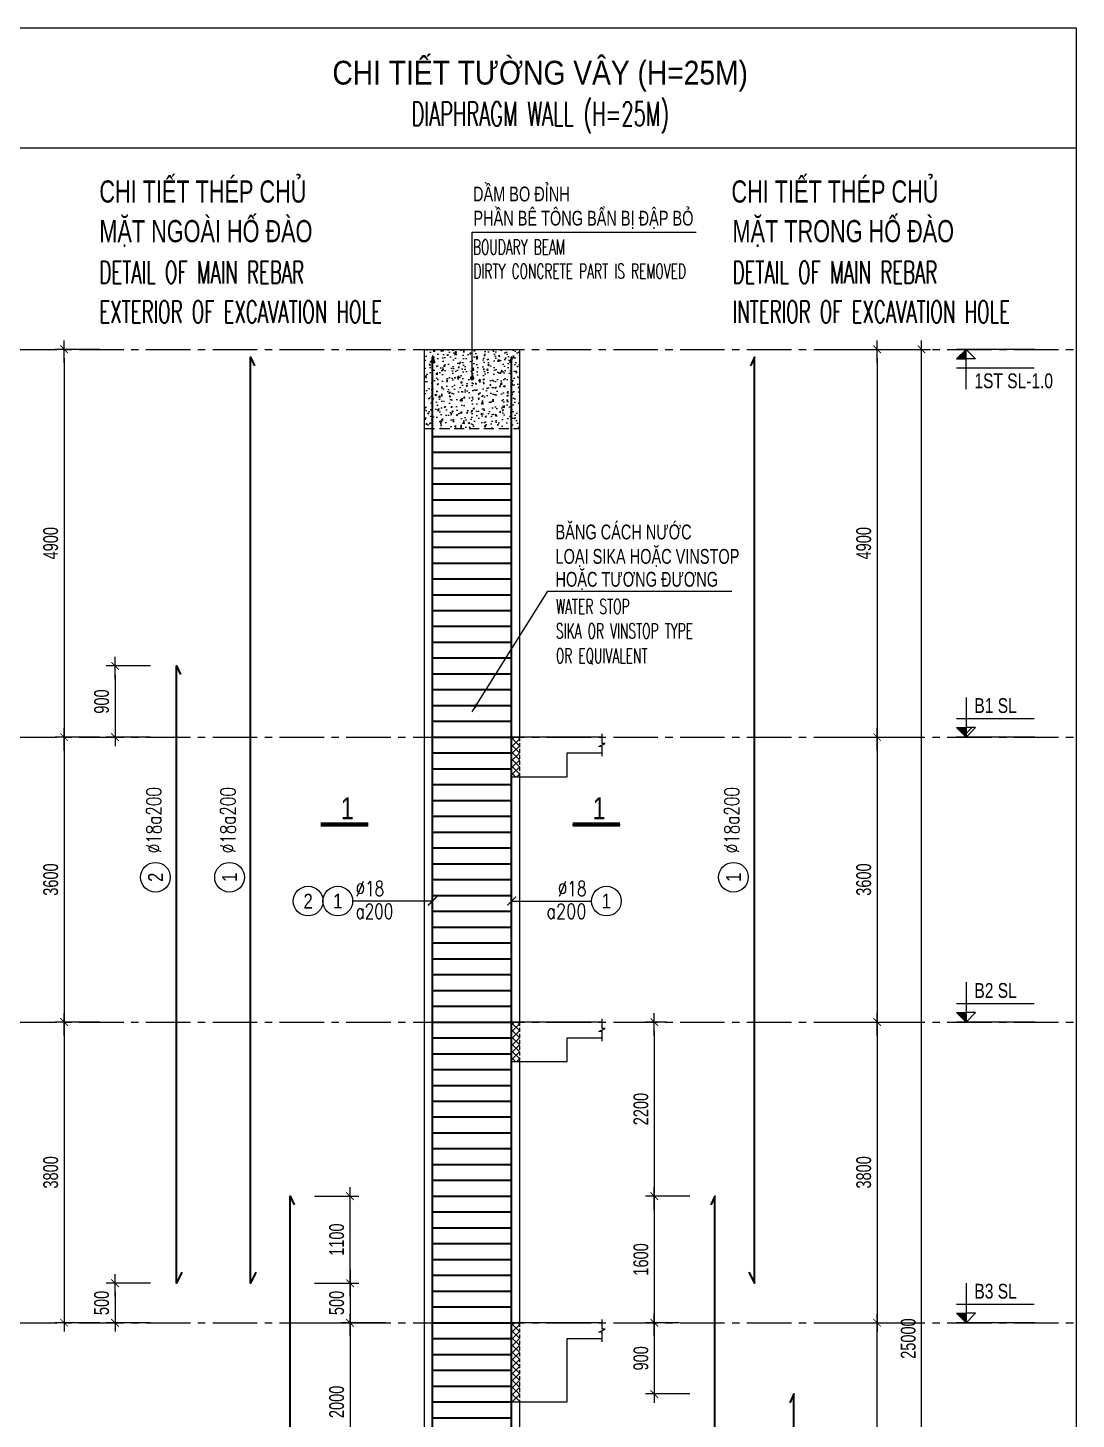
# Model space of a CAD drawing. Header units: millimetres. Extents: x -642477 to 1168880, y -27982 to 330379.
# Drawn here: x 365384 to 378631, y 86330 to 103911 of the extents above; entities that cross this region are included whole.
import ezdxf
from ezdxf.enums import TextEntityAlignment as Align

# ---------------------------------------------------------------- set-up
doc = ezdxf.new("R2010")
doc.units = ezdxf.units.MM
for name, pattern in [('CENTER2', [1.125, 0.75, -0.125, 0.125, -0.125]), ('HIDDEN', [0.375, 0.25, -0.125]), ('HIDDEN2', [4.762499999999999, 3.175, -1.5875])]:
    doc.linetypes.add(name, pattern=pattern)
doc.layers.get('0').update_dxf_attribs({"lineweight": 20})
doc.layers.get('Defpoints').update_dxf_attribs({"color": 151, "lineweight": 9})
for name, color, linetype, lineweight in [('NDC_S_ANNO', 7, 'Continuous', 20), ('NDC_S_AXIS', 5, 'CENTER2', 13), ('NDC_S_BREAK-LINE', 1, 'Continuous', 15), ('NDC_S_CONTINUOUS', 3, 'Continuous', 20), ('NDC_S_DIM', 1, 'Continuous', 15), ('NDC_S_ENG TITLE', 3, 'Continuous', 20), ('NDC_S_HATCH MATERIAL', 8, 'Continuous', 13), ('NDC_S_HIDDEN', 8, 'HIDDEN2', 13), ('NDC_S_LEADER', 1, 'Continuous', 15), ('NDC_S_LEVEL TEXT', 7, 'Continuous', 20), ('NDC_S_REBAR', 4, 'Continuous', 35), ('NDC_S_SYMBOL', 1, 'Continuous', 15), ('NDC_S_TEXT SYMBOL', 7, 'Continuous', 20), ('NDC_S_VN TEXT', 7, 'Continuous', 20), ('NDC_S_VN TITLE', 6, 'Continuous', 35)]:
    doc.layers.add(name, color=color, linetype=linetype, lineweight=lineweight)
doc.styles.add('ARIAL', font='arial.ttf', dxfattribs={"width": 0.8})
doc.styles.add('NDC_ANNO', font='', dxfattribs={"width": 0.8})
doc.styles.add('NDC_ARIAL', font='arial.ttf', dxfattribs={"width": 0.85})
doc.styles.add('NDC_DIM', font='', dxfattribs={"width": 0.75})
doc.styles.add('NDC_EN TXT', font='romans.shx', dxfattribs={"width": 0.8})
doc.styles.get('NDC_ANNO').set_extended_font_data('Dotum')
doc.styles.get('NDC_DIM').set_extended_font_data('Dotum')
doc.dimstyles.new('NDC_dim_25', dxfattribs={"dimscale": 25, "dimtxt": 2.2, "dimasz": 1.5, "dimexe": 1.5, "dimexo": 2.5, "dimgap": 1, "dimtad": 1, "dimdec": 0, "dimzin": 0, "dimdsep": 46, "dimtxsty": 'NDC_DIM', "dimblk": 'DIMMARK', "dimcen": 0.09, "dimdle": 1.2, "dimclrd": 1, "dimclre": 1, "dimclrt": 3, "dimadec": 0, "dimazin": 0, "dimtfac": 1, "dimtdec": 0, "dimtix": 1, "dimtofl": 0, "dimtmove": 0, "dimatfit": 3, "dimfxl": 6, "dimfxlon": 1, "dimtolj": 1, "dimtzin": 0, "dimarcsym": 0})
doc.dimstyles.new('NDC_dim_75', dxfattribs={"dimscale": 75, "dimtxt": 2.5, "dimasz": 1.5, "dimexe": 1.5, "dimexo": 2.5, "dimgap": 1, "dimtad": 1, "dimdec": 0, "dimzin": 0, "dimdsep": 46, "dimtxsty": 'NDC_DIM', "dimblk": 'DIMMARK', "dimcen": 0.09, "dimdle": 1.2, "dimclrd": 1, "dimclre": 1, "dimclrt": 3, "dimadec": 0, "dimazin": 0, "dimtfac": 1, "dimtdec": 0, "dimtix": 1, "dimtofl": 0, "dimtmove": 0, "dimatfit": 3, "dimfxl": 6, "dimfxlon": 1, "dimtolj": 1, "dimtzin": 0, "dimarcsym": 0})

# ---------------------------------------------------------------- blocks, each defined once
blk = doc.blocks.new('*U191')
at = {"layer": 'NDC_S_ANNO', "color": 0, "linetype": 'ByBlock', "lineweight": -2}
blk.add_line((-4.357142640116527, 0.002997111644365447), (1.000000217026004, 0.002999782974066001), dxfattribs=at)
at = {"layer": 'NDC_S_ANNO', "ltscale": 0.005, "const_width": 0.5}
blk.add_lwpolyline([(1.000000217026004, 0.002999782974066001), (-4.357142640116527, 0.002997111644365447)], dxfattribs=at)
at = {"layer": 'NDC_S_TEXT SYMBOL', "linetype": 'ByBlock', "lineweight": -2, "style": 'NDC_ANNO', "width": 0.8}
blk.add_attdef('DETAIL', text='', height=2.5, dxfattribs=at).set_placement((-0.635006858396082, 1.824862175366434), align=Align.MIDDLE_RIGHT)
blk = doc.blocks.new('*U2569')
at = {"layer": 'NDC_S_REBAR', "ltscale": 80}
blk.add_line((-500, 0), (500, 0), dxfattribs=at)
blk = doc.blocks.new('*U2570')
at = {"layer": 'NDC_S_DIM', "color": 0, "linetype": 'ByBlock', "lineweight": -2, "transparency": 16777216}
for p in [(7.59281015471359e-13, 12400), (7.470345474798854e-13, 12200), (7.347880794884119e-13, 12000), (7.225416114969384e-13, 11800), (7.102951435054649e-13, 11600), (6.980486755139914e-13, 11400), (6.858022075225178e-13, 11200), (6.735557395310442e-13, 11000), (6.613092715395707e-13, 10800), (6.490628035480972e-13, 10600), (6.368163355566237e-13, 10400), (6.245698675651502e-13, 10200), (6.123233995736766e-13, 10000), (6.00076931582203e-13, 9800), (5.878304635907295e-13, 9600), (5.75583995599256e-13, 9400), (5.633375276077825e-13, 9200), (5.51091059616309e-13, 9000), (5.388445916248355e-13, 8800), (5.265981236333618e-13, 8600), (5.143516556418883e-13, 8400), (5.021051876504148e-13, 8200), (4.898587196589413e-13, 8000), (4.776122516674678e-13, 7800), (4.653657836759942e-13, 7600), (4.531193156845207e-13, 7400), (4.408728476930471e-13, 7200), (4.286263797015736e-13, 7000), (4.163799117101001e-13, 6800), (4.041334437186265e-13, 6600), (3.91886975727153e-13, 6400), (3.796405077356795e-13, 6200), (3.673940397442059e-13, 6000), (3.551475717527324e-13, 5800), (3.429011037612589e-13, 5600), (3.306546357697854e-13, 5400), (3.184081677783118e-13, 5200), (3.061616997868383e-13, 5000), (2.939152317953648e-13, 4800), (2.816687638038912e-13, 4600), (2.694222958124177e-13, 4400), (2.571758278209442e-13, 4200), (2.449293598294706e-13, 4000), (2.326828918379971e-13, 3800), (2.204364238465236e-13, 3600), (2.081899558550501e-13, 3400), (1.959434878635765e-13, 3200), (1.83697019872103e-13, 3000), (1.714505518806295e-13, 2800), (1.592040838891559e-13, 2600), (1.469576158976824e-13, 2400), (1.347111479062089e-13, 2200), (1.224646799147353e-13, 2000), (1.102182119232618e-13, 1800), (9.797174393178826e-14, 1600), (8.572527594031473e-14, 1400), (7.347880794884119e-14, 1200), (6.123233995736766e-14, 1000), (4.898587196589413e-14, 800), (3.673940397442059e-14, 600), (2.449293598294706e-14, 400), (1.224646799147353e-14, 200), (0, 0)]:
    blk.add_blockref('*U2569', p, dxfattribs=at)
blk = doc.blocks.new('DIMMARK')
at = {"layer": 'NDC_S_DIM', "color": 1}
blk.add_line((-1.5, 0), (1, 0), dxfattribs=at)
at = {"layer": 'NDC_S_DIM', "color": 2, "const_width": 0.1}
blk.add_lwpolyline([(-0.4242640687119285, -0.4242640687119285), (0.4242640687119285, 0.4242640687119285)], dxfattribs=at)
blk = doc.blocks.new('*D2571')
at = {"layer": 'Defpoints', "color": 0, "ltscale": 100, "transparency": 16777216}
for p in [(372710.3617356354, 99848.07378612804), (372710.3617356354, 94948.073786128), (376115.8862307997, 94948.073786128)]:
    blk.add_point(p, dxfattribs=at)
at = {"layer": 'NDC_S_DIM', "color": 1, "lineweight": -2, "ltscale": 100, "transparency": 16777216}
for p, q in [((375665.8862307997, 99848.07378612804), (376228.3862307997, 99848.07378612804)), ((376115.8862307997, 99735.57378612804), (376115.8862307997, 95060.573786128)), ((375665.8862307997, 94948.073786128), (376228.3862307997, 94948.073786128))]:
    blk.add_line(p, q, dxfattribs=at)
at = {"layer": 'NDC_S_DIM', "color": 1, "lineweight": -2, "ltscale": 100, "transparency": 16777216, "xscale": 112.5, "yscale": 112.5, "zscale": 112.5}
for p, rotation in [((376115.8862307997, 99848.07378612804), 90), ((376115.8862307997, 94948.073786128), 270)]:
    blk.add_blockref('DIMMARK', p, dxfattribs=dict(at, rotation=rotation))
at = {"layer": 'NDC_S_DIM', "color": 3, "ltscale": 100, "transparency": 16777216, "insert": (375947.009025915, 97398.07378612788), "char_height": 187.5, "attachment_point": 5, "rotation": 90, "style": 'NDC_DIM'}
blk.add_mtext('\\A1;4900', dxfattribs=at)
blk = doc.blocks.new('*D2572')
at = {"layer": 'Defpoints', "color": 0, "ltscale": 100, "transparency": 16777216}
for p in [(372710.3617356354, 94948.073786128), (372710.3617356354, 91348.073786128), (376115.8862307997, 91348.073786128)]:
    blk.add_point(p, dxfattribs=at)
at = {"layer": 'NDC_S_DIM', "color": 1, "lineweight": -2, "ltscale": 100, "transparency": 16777216}
for p, q in [((375665.8862307997, 94948.073786128), (376228.3862307997, 94948.073786128)), ((376115.8862307997, 94835.573786128), (376115.8862307997, 91460.573786128)), ((375665.8862307997, 91348.073786128), (376228.3862307997, 91348.073786128))]:
    blk.add_line(p, q, dxfattribs=at)
at = {"layer": 'NDC_S_DIM', "color": 1, "lineweight": -2, "ltscale": 100, "transparency": 16777216, "xscale": 112.5, "yscale": 112.5, "zscale": 112.5}
for p, rotation in [((376115.8862307997, 94948.073786128), 90), ((376115.8862307997, 91348.073786128), 270)]:
    blk.add_blockref('DIMMARK', p, dxfattribs=dict(at, rotation=rotation))
at = {"layer": 'NDC_S_DIM', "color": 3, "ltscale": 100, "transparency": 16777216, "insert": (375947.009025915, 93148.07378612788), "char_height": 187.5, "attachment_point": 5, "rotation": 90, "style": 'NDC_DIM'}
blk.add_mtext('\\A1;3600', dxfattribs=at)
blk = doc.blocks.new('*D2573')
at = {"layer": 'Defpoints', "color": 0, "ltscale": 100, "transparency": 16777216}
for p in [(372710.3617356354, 91348.073786128), (372710.3617356354, 87548.073786128), (376115.8862307997, 87548.073786128)]:
    blk.add_point(p, dxfattribs=at)
at = {"layer": 'NDC_S_DIM', "color": 1, "lineweight": -2, "ltscale": 100, "transparency": 16777216}
for p, q in [((375665.8862307997, 91348.073786128), (376228.3862307997, 91348.073786128)), ((376115.8862307997, 91235.573786128), (376115.8862307997, 87660.573786128)), ((375665.8862307997, 87548.073786128), (376228.3862307997, 87548.073786128))]:
    blk.add_line(p, q, dxfattribs=at)
at = {"layer": 'NDC_S_DIM', "color": 1, "lineweight": -2, "ltscale": 100, "transparency": 16777216, "xscale": 112.5, "yscale": 112.5, "zscale": 112.5}
for p, rotation in [((376115.8862307997, 91348.073786128), 90), ((376115.8862307997, 87548.073786128), 270)]:
    blk.add_blockref('DIMMARK', p, dxfattribs=dict(at, rotation=rotation))
at = {"layer": 'NDC_S_DIM', "color": 3, "ltscale": 100, "transparency": 16777216, "insert": (375947.009025915, 89448.07378612788), "char_height": 187.5, "attachment_point": 5, "rotation": 90, "style": 'NDC_DIM'}
blk.add_mtext('\\A1;3800', dxfattribs=at)
blk = doc.blocks.new('*D2574')
at = {"layer": 'Defpoints', "color": 0, "ltscale": 100, "transparency": 16777216}
for p in [(372710.3617356354, 99848.07378612804), (376678.3862307997, 99848.07378612804), (372710.3617356354, 74848.073786128)]:
    blk.add_point(p, dxfattribs=at)
at = {"layer": 'NDC_S_DIM', "color": 1, "lineweight": -2, "ltscale": 100, "transparency": 16777216}
for p, q in [((376228.3862307997, 99848.07378612804), (376790.8862307997, 99848.07378612804)), ((376678.3862307997, 74960.573786128), (376678.3862307997, 99735.57378612804)), ((376228.3862307997, 74848.073786128), (376790.8862307997, 74848.073786128))]:
    blk.add_line(p, q, dxfattribs=at)
at = {"layer": 'NDC_S_DIM', "color": 1, "lineweight": -2, "ltscale": 100, "transparency": 16777216, "xscale": 112.5, "yscale": 112.5, "zscale": 112.5}
for p, rotation in [((376678.3862307997, 99848.07378612804), 90), ((376678.3862307997, 74848.073786128), 270)]:
    blk.add_blockref('DIMMARK', p, dxfattribs=dict(at, rotation=rotation))
at = {"layer": 'NDC_S_DIM', "color": 3, "ltscale": 100, "transparency": 16777216, "insert": (376509.509025915, 87348.07378612788), "char_height": 187.5, "attachment_point": 5, "rotation": 90, "style": 'NDC_DIM'}
blk.add_mtext('\\A1;25000', dxfattribs=at)
blk = doc.blocks.new('kata_block_CT')
at = {"layer": 'NDC_S_ANNO'}
blk.add_hatch(color=3, dxfattribs=at).paths.add_polyline_path([(0, 1.596954857557648), (-1.612010908633238, 1.596954857557648), (0, 0)])
at = {"layer": 'NDC_S_ANNO', "ltscale": 50}
h = blk.add_hatch(dxfattribs=at)
h.set_pattern_fill('ANSI31', color=256, scale=1.406250541793835, style=0)
h.set_pattern_definition([(45.00000000000001, (0, 5.456968210637569e-12), (-3.157122508925224, 3.157122508925225), [])])
h.paths.add_polyline_path([(0, 1.596954857557648), (0, 0), (1.612010908924276, 1.596954857557648)])
for p, q in [((-1.592704896858777, 3.140833880479477), (11.46947077315417, 3.140833880479477)), ((11.56125648126181, 5.456968210637569e-12), (-1.63869572513795, 5.456968210637569e-12))]:
    blk.add_line(p, q, dxfattribs=at)
for points in [[(0, 6.69495074864426), (0, 0)], [(0, 0), (-1.612010908924276, 1.596954857557648), (0, 1.596954857557648)], [(0, 0), (1.612010908924276, 1.596954857557648), (0, 1.596954857557648)]]:
    blk.add_lwpolyline(points, dxfattribs=at)
at = {"layer": 'NDC_S_ANNO', "color": 8, "ltscale": 50}
blk.add_lwpolyline([(0, 0), (-1.612010908633238, 1.596954857557648), (0, 1.596954857557648)], dxfattribs=at)
at = {"layer": 'NDC_S_TEXT SYMBOL', "color": 3, "style": 'NDC_ANNO', "width": 0.8}
blk.add_attdef('CT', (1.409564409346785, 4.068271311703938), '', height=2.5, dxfattribs=at)
blk = doc.blocks.new('*D2575')
at = {"layer": 'Defpoints', "color": 0, "ltscale": 100, "transparency": 16777216}
for p in [(372710.3617356354, 87548.07378612806), (376115.8862307997, 87548.07378612806), (372710.3617356354, 74848.07378612806)]:
    blk.add_point(p, dxfattribs=at)
at = {"layer": 'NDC_S_DIM', "color": 1, "lineweight": -2, "ltscale": 100, "transparency": 16777216}
for p, q in [((375665.8862307997, 87548.07378612806), (376228.3862307997, 87548.07378612806)), ((376115.8862307997, 74960.57378612806), (376115.8862307997, 87435.57378612806)), ((375665.8862307997, 74848.07378612806), (376228.3862307997, 74848.07378612806))]:
    blk.add_line(p, q, dxfattribs=at)
at = {"layer": 'NDC_S_DIM', "color": 1, "lineweight": -2, "ltscale": 100, "transparency": 16777216, "xscale": 112.5, "yscale": 112.5, "zscale": 112.5}
for p, rotation in [((376115.8862307997, 87548.07378612806), 90), ((376115.8862307997, 74848.07378612806), 270)]:
    blk.add_blockref('DIMMARK', p, dxfattribs=dict(at, rotation=rotation))
at = {"layer": 'NDC_S_DIM', "color": 3, "ltscale": 100, "transparency": 16777216, "insert": (375947.009025915, 81198.07378612793), "char_height": 187.5, "attachment_point": 5, "rotation": 90, "style": 'NDC_DIM'}
blk.add_mtext('\\A1;12700', dxfattribs=at)
blk = doc.blocks.new('*D2576')
at = {"layer": 'Defpoints', "color": 0, "ltscale": 100, "transparency": 16777216}
for p in [(366756.2337682801, 99848.07378612798), (365842.1097547667, 94948.073786128), (366756.2337682801, 94948.073786128)]:
    blk.add_point(p, dxfattribs=at)
at = {"layer": 'NDC_S_DIM', "color": 1, "lineweight": -2, "ltscale": 100, "transparency": 16777216}
for p, q in [((366292.1097547667, 99848.07378612798), (365729.6097547667, 99848.07378612798)), ((365842.1097547667, 99735.57378612798), (365842.1097547667, 95060.573786128)), ((366292.1097547667, 94948.073786128), (365729.6097547667, 94948.073786128))]:
    blk.add_line(p, q, dxfattribs=at)
at = {"layer": 'NDC_S_DIM', "color": 1, "lineweight": -2, "ltscale": 100, "transparency": 16777216, "xscale": 112.5, "yscale": 112.5, "zscale": 112.5}
for p, rotation in [((365842.1097547667, 99848.07378612798), 90), ((365842.1097547667, 94948.073786128), 270)]:
    blk.add_blockref('DIMMARK', p, dxfattribs=dict(at, rotation=rotation))
at = {"layer": 'NDC_S_DIM', "color": 3, "ltscale": 100, "transparency": 16777216, "insert": (365673.232549882, 97398.07378612785), "char_height": 187.5, "attachment_point": 5, "rotation": 90, "style": 'NDC_DIM'}
blk.add_mtext('\\A1;4900', dxfattribs=at)
blk = doc.blocks.new('*D2577')
at = {"layer": 'Defpoints', "color": 0, "ltscale": 100, "transparency": 16777216}
for p in [(366756.2337682801, 94948.073786128), (365842.1097547667, 91348.073786128), (366756.2337682801, 91348.073786128)]:
    blk.add_point(p, dxfattribs=at)
at = {"layer": 'NDC_S_DIM', "color": 1, "lineweight": -2, "ltscale": 100, "transparency": 16777216}
for p, q in [((366292.1097547667, 94948.073786128), (365729.6097547667, 94948.073786128)), ((365842.1097547667, 94835.573786128), (365842.1097547667, 91460.573786128)), ((366292.1097547667, 91348.073786128), (365729.6097547667, 91348.073786128))]:
    blk.add_line(p, q, dxfattribs=at)
at = {"layer": 'NDC_S_DIM', "color": 1, "lineweight": -2, "ltscale": 100, "transparency": 16777216, "xscale": 112.5, "yscale": 112.5, "zscale": 112.5}
for p, rotation in [((365842.1097547667, 94948.073786128), 90), ((365842.1097547667, 91348.073786128), 270)]:
    blk.add_blockref('DIMMARK', p, dxfattribs=dict(at, rotation=rotation))
at = {"layer": 'NDC_S_DIM', "color": 3, "ltscale": 100, "transparency": 16777216, "insert": (365673.232549882, 93148.07378612788), "char_height": 187.5, "attachment_point": 5, "rotation": 90, "style": 'NDC_DIM'}
blk.add_mtext('\\A1;3600', dxfattribs=at)
blk = doc.blocks.new('*D2578')
at = {"layer": 'Defpoints', "color": 0, "ltscale": 100, "transparency": 16777216}
for p in [(366756.2337682801, 91348.073786128), (365842.1097547667, 87548.073786128), (366756.2337682801, 87548.073786128)]:
    blk.add_point(p, dxfattribs=at)
at = {"layer": 'NDC_S_DIM', "color": 1, "lineweight": -2, "ltscale": 100, "transparency": 16777216}
for p, q in [((366292.1097547667, 91348.073786128), (365729.6097547667, 91348.073786128)), ((365842.1097547667, 91235.573786128), (365842.1097547667, 87660.573786128)), ((366292.1097547667, 87548.073786128), (365729.6097547667, 87548.073786128))]:
    blk.add_line(p, q, dxfattribs=at)
at = {"layer": 'NDC_S_DIM', "color": 1, "lineweight": -2, "ltscale": 100, "transparency": 16777216, "xscale": 112.5, "yscale": 112.5, "zscale": 112.5}
for p, rotation in [((365842.1097547667, 91348.073786128), 90), ((365842.1097547667, 87548.073786128), 270)]:
    blk.add_blockref('DIMMARK', p, dxfattribs=dict(at, rotation=rotation))
at = {"layer": 'NDC_S_DIM', "color": 3, "ltscale": 100, "transparency": 16777216, "insert": (365673.232549882, 89448.07378612788), "char_height": 187.5, "attachment_point": 5, "rotation": 90, "style": 'NDC_DIM'}
blk.add_mtext('\\A1;3800', dxfattribs=at)
blk = doc.blocks.new('*U367')
blk.add_circle((-2.5, 0), 2.5)
at = {"layer": 'NDC_S_VN TEXT', "color": 3, "style": 'NDC_EN TXT', "width": 0.75}
for tag, p in [('DK1', (0.5, 0.8455043070534884)), ('KC1', (0.5, -2.972544307831413))]:
    blk.add_attdef(tag, p, '', height=2.5, dxfattribs=at)
at = {"layer": 'NDC_S_VN TEXT', "color": 7, "style": 'ARIAL', "width": 0.8}
blk.add_attdef('SH2', text='', height=2.5, dxfattribs=at).set_placement((-2.5, 0), align=Align.MIDDLE)
blk = doc.blocks.new('*D2579')
at = {"layer": 'Defpoints', "color": 0, "ltscale": 100, "transparency": 16777216}
for p in [(368196.8430802254, 89148.073786128), (369455.630312268, 89148.073786128), (368196.8430802254, 88048.073786128)]:
    blk.add_point(p, dxfattribs=at)
at = {"layer": 'NDC_S_DIM', "color": 1, "lineweight": -2, "ltscale": 100, "transparency": 16777216}
for p, q in [((369005.630312268, 89148.073786128), (369568.130312268, 89148.073786128)), ((369455.630312268, 88160.573786128), (369455.630312268, 89035.573786128)), ((369005.630312268, 88048.073786128), (369568.130312268, 88048.073786128))]:
    blk.add_line(p, q, dxfattribs=at)
at = {"layer": 'NDC_S_DIM', "color": 1, "lineweight": -2, "ltscale": 100, "transparency": 16777216, "xscale": 112.5, "yscale": 112.5, "zscale": 112.5}
for p, rotation in [((369455.630312268, 89148.073786128), 90), ((369455.630312268, 88048.073786128), 270)]:
    blk.add_blockref('DIMMARK', p, dxfattribs=dict(at, rotation=rotation))
at = {"layer": 'NDC_S_DIM', "color": 3, "ltscale": 100, "transparency": 16777216, "insert": (369286.7531073833, 88598.07378612788), "char_height": 187.5, "attachment_point": 5, "rotation": 90, "style": 'NDC_DIM'}
blk.add_mtext('\\A1;1100', dxfattribs=at)
blk = doc.blocks.new('*D2581')
at = {"layer": 'Defpoints', "color": 0, "ltscale": 100, "transparency": 16777216}
for p in [(368196.8430802254, 88048.073786128), (368196.8430802254, 87548.073786128), (369455.630312268, 87548.073786128)]:
    blk.add_point(p, dxfattribs=at)
at = {"layer": 'NDC_S_DIM', "color": 1, "lineweight": -2, "ltscale": 100, "transparency": 16777216}
for p, q in [((369005.630312268, 88048.073786128), (369568.130312268, 88048.073786128)), ((369455.630312268, 87935.573786128), (369455.630312268, 87660.573786128)), ((369005.630312268, 87548.073786128), (369568.130312268, 87548.073786128))]:
    blk.add_line(p, q, dxfattribs=at)
at = {"layer": 'NDC_S_DIM', "color": 1, "lineweight": -2, "ltscale": 100, "transparency": 16777216, "xscale": 112.5, "yscale": 112.5, "zscale": 112.5}
for p, rotation in [((369455.630312268, 88048.073786128), 90), ((369455.630312268, 87548.073786128), 270)]:
    blk.add_blockref('DIMMARK', p, dxfattribs=dict(at, rotation=rotation))
at = {"layer": 'NDC_S_DIM', "color": 3, "ltscale": 100, "transparency": 16777216, "insert": (369286.7531073833, 87798.07378612788), "char_height": 187.5, "attachment_point": 5, "rotation": 90, "style": 'NDC_DIM'}
blk.add_mtext('\\A1;500', dxfattribs=at)
blk = doc.blocks.new('*U366')
blk.add_circle((2.5, 0), 2.5)
at = {"layer": 'NDC_S_VN TEXT', "color": 3, "style": 'NDC_EN TXT'}
for tag, width, p in [('DK2', 0.75, (-0.85, 0.8455043070534884)), ('KC2', 0.8, (-0.85, -2.972544307831413))]:
    blk.add_attdef(tag, text='', height=2.5, dxfattribs=dict(at, width=width)).set_placement(p, align=Align.RIGHT)
at = {"layer": 'NDC_S_VN TEXT', "color": 7, "style": 'ARIAL', "width": 0.8}
blk.add_attdef('SH3', text='', height=2.5, dxfattribs=at).set_placement((2.5, 0), align=Align.MIDDLE)
blk = doc.blocks.new('*D2582')
at = {"layer": 'Defpoints', "color": 0, "ltscale": 100, "transparency": 16777216}
for p in [(367260.4551488602, 88048.073786128), (366485.6989906443, 87548.073786128), (367260.4551488602, 87548.073786128)]:
    blk.add_point(p, dxfattribs=at)
at = {"layer": 'NDC_S_DIM', "color": 1, "lineweight": -2, "ltscale": 100, "transparency": 16777216}
for p, q in [((366935.6989906443, 88048.073786128), (366373.1989906443, 88048.073786128)), ((366485.6989906443, 87935.573786128), (366485.6989906443, 87660.573786128)), ((366935.6989906443, 87548.073786128), (366373.1989906443, 87548.073786128))]:
    blk.add_line(p, q, dxfattribs=at)
at = {"layer": 'NDC_S_DIM', "color": 1, "lineweight": -2, "ltscale": 100, "transparency": 16777216, "xscale": 112.5, "yscale": 112.5, "zscale": 112.5}
for p, rotation in [((366485.6989906443, 88048.073786128), 90), ((366485.6989906443, 87548.073786128), 270)]:
    blk.add_blockref('DIMMARK', p, dxfattribs=dict(at, rotation=rotation))
at = {"layer": 'NDC_S_DIM', "color": 3, "ltscale": 100, "transparency": 16777216, "insert": (366316.8217857596, 87798.07378612788), "char_height": 187.5, "attachment_point": 5, "rotation": 90, "style": 'NDC_DIM'}
blk.add_mtext('\\A1;500', dxfattribs=at)
blk = doc.blocks.new('*D2583')
at = {"layer": 'Defpoints', "color": 0, "ltscale": 100, "transparency": 16777216}
for p in [(367260.4551488602, 95848.073786128), (366485.6989906443, 94948.073786128), (367260.4551488602, 94948.073786128)]:
    blk.add_point(p, dxfattribs=at)
at = {"layer": 'NDC_S_DIM', "color": 1, "lineweight": -2, "ltscale": 100, "transparency": 16777216}
for p, q in [((366935.6989906443, 95848.073786128), (366373.1989906443, 95848.073786128)), ((366485.6989906443, 95735.573786128), (366485.6989906443, 95060.573786128)), ((366935.6989906443, 94948.073786128), (366373.1989906443, 94948.073786128))]:
    blk.add_line(p, q, dxfattribs=at)
at = {"layer": 'NDC_S_DIM', "color": 1, "lineweight": -2, "ltscale": 100, "transparency": 16777216, "xscale": 112.5, "yscale": 112.5, "zscale": 112.5}
for p, rotation in [((366485.6989906443, 95848.073786128), 90), ((366485.6989906443, 94948.073786128), 270)]:
    blk.add_blockref('DIMMARK', p, dxfattribs=dict(at, rotation=rotation))
at = {"layer": 'NDC_S_DIM', "color": 3, "ltscale": 100, "transparency": 16777216, "insert": (366316.8217857596, 95398.07378612788), "char_height": 187.5, "attachment_point": 5, "rotation": 90, "style": 'NDC_DIM'}
blk.add_mtext('\\A1;900', dxfattribs=at)
blk = doc.blocks.new('*D2584')
at = {"layer": 'Defpoints', "color": 0, "ltscale": 100, "transparency": 16777216}
for p in [(373637.9201908098, 91348.07378612806), (373299.9654937064, 89148.073786128), (374064.5942751854, 89148.073786128)]:
    blk.add_point(p, dxfattribs=at)
at = {"layer": 'NDC_S_DIM', "color": 1, "lineweight": -2, "ltscale": 100, "transparency": 16777216}
for p, q in [((373450.4201908098, 91348.07378612806), (373187.4654937064, 91348.07378612806)), ((373299.9654937064, 91235.57378612806), (373299.9654937064, 89260.573786128)), ((373749.9654937064, 89148.073786128), (373187.4654937064, 89148.073786128))]:
    blk.add_line(p, q, dxfattribs=at)
at = {"layer": 'NDC_S_DIM', "color": 1, "lineweight": -2, "ltscale": 100, "transparency": 16777216, "xscale": 112.5, "yscale": 112.5, "zscale": 112.5}
for p, rotation in [((373299.9654937064, 91348.07378612806), 90), ((373299.9654937064, 89148.073786128), 270)]:
    blk.add_blockref('DIMMARK', p, dxfattribs=dict(at, rotation=rotation))
at = {"layer": 'NDC_S_DIM', "color": 3, "ltscale": 100, "transparency": 16777216, "insert": (373131.0882888217, 90248.0737861279), "char_height": 187.5, "attachment_point": 5, "rotation": 90, "style": 'NDC_DIM'}
blk.add_mtext('\\A1;2200', dxfattribs=at)
blk = doc.blocks.new('*D2585')
at = {"layer": 'Defpoints', "color": 0, "ltscale": 100, "transparency": 16777216}
for p in [(374064.5942751854, 89148.073786128), (373299.9654937064, 87548.073786128), (373806.9262900432, 87548.073786128)]:
    blk.add_point(p, dxfattribs=at)
at = {"layer": 'NDC_S_DIM', "color": 1, "lineweight": -2, "ltscale": 100, "transparency": 16777216}
for p, q in [((373749.9654937064, 89148.073786128), (373187.4654937064, 89148.073786128)), ((373299.9654937064, 89035.573786128), (373299.9654937064, 87660.573786128)), ((373619.4262900432, 87548.073786128), (373187.4654937064, 87548.073786128))]:
    blk.add_line(p, q, dxfattribs=at)
at = {"layer": 'NDC_S_DIM', "color": 1, "lineweight": -2, "ltscale": 100, "transparency": 16777216, "xscale": 112.5, "yscale": 112.5, "zscale": 112.5}
for p, rotation in [((373299.9654937064, 89148.073786128), 90), ((373299.9654937064, 87548.073786128), 270)]:
    blk.add_blockref('DIMMARK', p, dxfattribs=dict(at, rotation=rotation))
at = {"layer": 'NDC_S_DIM', "color": 3, "ltscale": 100, "transparency": 16777216, "insert": (373131.0882888217, 88348.07378612788), "char_height": 187.5, "attachment_point": 5, "rotation": 90, "style": 'NDC_DIM'}
blk.add_mtext('\\A1;1600', dxfattribs=at)
blk = doc.blocks.new('*D2586')
at = {"layer": 'Defpoints', "color": 0, "ltscale": 100, "transparency": 16777216}
for p in [(373806.9262900432, 87548.073786128), (373299.9654937064, 86648.073786128), (375064.5942751854, 86648.073786128)]:
    blk.add_point(p, dxfattribs=at)
at = {"layer": 'NDC_S_DIM', "color": 1, "lineweight": -2, "ltscale": 100, "transparency": 16777216}
for p, q in [((373619.4262900432, 87548.073786128), (373187.4654937064, 87548.073786128)), ((373299.9654937064, 87435.573786128), (373299.9654937064, 86760.573786128)), ((373749.9654937064, 86648.073786128), (373187.4654937064, 86648.073786128))]:
    blk.add_line(p, q, dxfattribs=at)
at = {"layer": 'NDC_S_DIM', "color": 1, "lineweight": -2, "ltscale": 100, "transparency": 16777216, "xscale": 112.5, "yscale": 112.5, "zscale": 112.5}
for p, rotation in [((373299.9654937064, 87548.073786128), 90), ((373299.9654937064, 86648.073786128), 270)]:
    blk.add_blockref('DIMMARK', p, dxfattribs=dict(at, rotation=rotation))
at = {"layer": 'NDC_S_DIM', "color": 3, "ltscale": 100, "transparency": 16777216, "insert": (373131.0882888217, 87098.07378612788), "char_height": 187.5, "attachment_point": 5, "rotation": 90, "style": 'NDC_DIM'}
blk.add_mtext('\\A1;900', dxfattribs=at)
blk = doc.blocks.new('*D2840')
at = {"layer": 'Defpoints', "color": 0, "ltscale": 100, "transparency": 16777216}
for p in [(370230.386470484, 87548.073786128), (369455.6303122671, 85548.073786128), (370225.9832514926, 85548.073786128)]:
    blk.add_point(p, dxfattribs=at)
at = {"layer": 'NDC_S_DIM', "color": 1, "lineweight": -2, "ltscale": 100, "transparency": 16777216}
for p, q in [((369905.6303122671, 87548.073786128), (369343.1303122671, 87548.073786128)), ((369455.6303122671, 87435.573786128), (369455.6303122671, 85660.573786128)), ((369905.6303122671, 85548.073786128), (369343.1303122671, 85548.073786128))]:
    blk.add_line(p, q, dxfattribs=at)
at = {"layer": 'NDC_S_DIM', "color": 1, "lineweight": -2, "ltscale": 100, "transparency": 16777216, "xscale": 112.5, "yscale": 112.5, "zscale": 112.5}
for p, rotation in [((369455.6303122671, 87548.073786128), 90), ((369455.6303122671, 85548.073786128), 270)]:
    blk.add_blockref('DIMMARK', p, dxfattribs=dict(at, rotation=rotation))
at = {"layer": 'NDC_S_DIM', "color": 3, "ltscale": 100, "transparency": 16777216, "insert": (369286.7531073823, 86548.07378612788), "char_height": 187.5, "attachment_point": 5, "rotation": 90, "style": 'NDC_DIM'}
blk.add_mtext('\\A1;2000', dxfattribs=at)

msp = doc.modelspace()

# ---------------------------------------------------------------- hatches: boundary and pattern name
at = {"layer": 'NDC_S_HATCH MATERIAL', "ltscale": 100}
h = msp.add_hatch(dxfattribs=at)
h.set_pattern_fill('AR-CONC', color=256)
h.set_pattern_definition([(49.99999999999999, (490001.9744105332, 427166.7207528371), (182.184668996004, -15.93908553890309), [19.05, -209.55]), (355, (490001.9744105332, 427166.7207528371), (-35.24342142496934, 191.0568452390351), [15.24, -167.64058417]), (100.4514447, (490017.1564175332, 427165.3924993371), (146.9412470903533, 175.1177519121951), [16.19000879999999, -178.0902445999999]), (46.18420000000002, (490001.9744105332, 427217.5207528371), (271.0790408921299, -42.04232793272715), [28.57499999999995, -314.3249999999992]), (96.63555760999992, (490024.5643105332, 427214.0172528371), (237.404134051503, 247.4261245977215), [24.28502314, -267.13560816]), (351.1841511700001, (490001.9744105332, 427217.5207528371), (237.404134064977, 247.4261245855326), [22.85996707, -251.45973192]), (21, (490027.3744105331, 427204.8207528371), (151.6143912691325, -102.2651981870876), [19.05, -209.55]), (326.0000000000001, (490027.3744105331, 427204.8207528371), (61.80202834764707, 184.1879661223193), [15.24, -167.64]), (71.45144499999999, (490040.0089431332, 427196.2986529371), (213.4164192787161, 81.92276888590524), [16.1900088, -178.0899376]), (37.50000000000001, (490001.9744105332, 427166.7207528371), (3.088603250591817, 84.55503887315311), [0, -165.608, 0, -170.18, 0, -168.275]), (7.499999999999999, (490001.9744105332, 427166.7207528371), (66.81966251030575, 100.1805748181195), [0, -97.02799999999999, 0, -161.798, 0, -64.135]), (327.5, (489945.3324105332, 427166.7207528371), (135.5905951668714, -5.728743992673444), [0, -63.5, 0, -198.12, 0, -262.89]), (317.5, (489919.9324105332, 427166.7207528371), (148.129181386018, 25.42649103333303), [0, -82.55, 0, -131.572, 0, -186.69])])
h.paths.add_polyline_path([(371597.8867378895, 99848.07378612798), (370397.8867378895, 99848.07378612798), (370397.8867378895, 98848.07378612798), (371597.8867378895, 98848.07378612798)])
at = {"layer": 'NDC_S_HATCH MATERIAL'}
h = msp.add_hatch(dxfattribs=at)
h.set_pattern_fill('ANSI37', color=256, scale=500)
h.set_pattern_definition([(45, (364219.5062897489, 7995.990177799846), (-44.19417382415922, 44.19417382415922), []), (135, (364219.5062897489, 7995.990177799846), (-44.19417382415922, -44.19417382415921), [])])
h.paths.add_polyline_path([(371597.8867378895, 94948.07378612798), (371497.8867378895, 94948.07378612798), (371497.8867378895, 94448.07378612798), (371597.8867378895, 94448.07378612798)])
h = msp.add_hatch(dxfattribs=at)
h.set_pattern_fill('ANSI37', color=256, scale=500)
h.set_pattern_definition([(45, (364219.5062897489, 4395.990177799846), (-44.19417382415922, 44.19417382415922), []), (135, (364219.5062897489, 4395.990177799846), (-44.19417382415922, -44.19417382415921), [])])
h.paths.add_polyline_path([(371597.8867378895, 91348.07378612798), (371497.8867378895, 91348.07378612798), (371497.8867378895, 90848.07378612798), (371597.8867378895, 90848.07378612798)])
h = msp.add_hatch(dxfattribs=at)
h.set_pattern_fill('ANSI37', color=256, scale=500)
h.set_pattern_definition([(45, (364219.5062897489, 595.9901777998457), (-44.19417382415922, 44.19417382415922), []), (135, (364219.5062897489, 595.9901777998457), (-44.19417382415922, -44.19417382415921), [])])
h.paths.add_polyline_path([(371597.8867378895, 87548.07378612798), (371497.8867378895, 87548.07378612798), (371497.8867378894, 86548.07378612798), (371597.8867378894, 86548.07378612798)])

# ---------------------------------------------------------------- linework, layer by layer
at = {"layer": 'NDC_S_AXIS', "ltscale": 750}
for p, q in [((365189.3130903633, 99848.07378612798), (378631.4103809073, 99848.07378612798)), ((365189.3130903633, 94948.07378612798), (378631.4103809073, 94948.07378612798)), ((365189.3130903633, 91348.07378612798), (378631.4103809073, 91348.07378612798)), ((365189.3130903633, 87548.07378612798), (378631.4103809073, 87548.07378612798))]:
    msp.add_line(p, q, dxfattribs=at)
at = {"layer": 'NDC_S_BREAK-LINE'}
for points in [[(372640.213476349, 94708.07378612798), (372640.213476349, 94828.07378612798), (372600.213476349, 94828.07378612798), (372680.213476349, 94868.07378612798), (372640.213476349, 94868.07378612798), (372640.213476349, 94988.07378612798)], [(372640.213476349, 91108.07378612798), (372640.213476349, 91228.07378612798), (372600.213476349, 91228.07378612798), (372680.213476349, 91268.07378612798), (372640.213476349, 91268.07378612798), (372640.213476349, 91388.07378612798)], [(372640.213476349, 87308.07378612798), (372640.213476349, 87428.07378612798), (372600.213476349, 87428.07378612798), (372680.213476349, 87468.07378612798), (372640.213476349, 87468.07378612798), (372640.213476349, 87588.07378612798)]]:
    msp.add_lwpolyline(points, dxfattribs=at)
at = {"layer": 'NDC_S_CONTINUOUS', "ltscale": 100}
for p, q in [((365189.3130903635, 103910.7892755513), (378631.4103809073, 103910.7892755513)), ((378631.4103809073, 103910.7892755513), (378631.4103809073, 63732.79332424474)), ((365189.3130903634, 102395.1439380646), (378631.4103809073, 102395.1439380648))]:
    msp.add_line(p, q, dxfattribs=at)
for points in [[(371597.8867378894, 86548.07378612798), (371597.8867378895, 74848.07378612798), (370397.8867378895, 74848.07378612798), (370397.8867378895, 99848.07378612798), (371597.8867378895, 99848.07378612798), (371597.8867378895, 94948.07378612798)], [(372640.213476349, 94948.07378612798), (371497.8867378895, 94948.07378612798), (371497.8867378895, 94448.07378612798), (372197.8867378895, 94448.07378612798), (372197.8867378895, 94748.07378612798), (372640.213476349, 94748.07378612798)], [(371597.8867378895, 94448.07378612798), (371597.8867378895, 91348.07378612798)], [(372640.213476349, 91348.07378612798), (371497.8867378895, 91348.07378612798), (371497.8867378895, 90848.07378612798), (372197.8867378895, 90848.07378612798), (372197.8867378895, 91148.07378612798), (372640.213476349, 91148.07378612798)], [(371597.8867378895, 90848.07378612798), (371597.8867378895, 87548.07378612798)], [(372640.213476349, 87548.07378612798), (371497.8867378895, 87548.07378612798), (371497.8867378894, 86548.07378612798), (372197.8867378894, 86548.07378612798), (372197.8867378895, 87348.07378612798), (372640.213476349, 87348.07378612798)]]:
    msp.add_lwpolyline(points, dxfattribs=at)
at = {"layer": 'NDC_S_DIM'}
for centre in [(366996.3158963966, 93177.11908911339), (367932.7038277618, 93177.11908911339), (374300.4550227217, 93177.11908911339), (368926.0146342047, 92876.73150669663)]:
    msp.add_circle(centre, 187.5, dxfattribs=at)
at = {"layer": 'NDC_S_HIDDEN', "linetype": 'HIDDEN', "ltscale": 500}
msp.add_line((370397.8867378895, 98848.07378612798), (371597.8867378895, 98848.07378612798), dxfattribs=at)
at = {"layer": 'NDC_S_HIDDEN', "linetype": 'HIDDEN', "ltscale": 200}
for p, q in [((371597.8867378895, 94948.07378612798), (371597.8867378895, 94448.07378612798)), ((371597.8867378895, 91348.07378612798), (371597.8867378895, 90848.07378612798)), ((371597.8867378895, 87548.07378612798), (371597.8867378895, 86548.07378612798))]:
    msp.add_line(p, q, dxfattribs=at)
at = {"layer": 'NDC_S_REBAR', "ltscale": 80}
for points in [[(368265.4115692896, 88188.9858050183), (368196.8430802253, 88048.07378612798), (368196.8430802253, 99748.07378612798), (368247.5650042949, 99638.12583984104)], [(370522.8867378895, 75023.07378612798), (370497.8867378895, 74948.07378612798), (370497.8867378895, 99748.07378612798), (370522.8867378895, 99673.07378612798)], [(371472.8867378895, 75023.07378612798), (371497.8867378895, 74948.07378612798), (371497.8867378895, 99748.07378612798), (371472.8867378895, 99673.07378612798)], [(374496.0257861209, 88188.9858050183), (374564.5942751853, 88048.07378612798), (374564.5942751853, 99748.07378612798), (374513.8723511156, 99638.12583984104)], [(367329.0236379244, 88188.9858050183), (367260.4551488601, 88048.07378612798), (367260.4551488601, 95848.07378612798), (367311.1770729297, 95738.12583984104)], [(368765.4115692896, 77588.9858050183), (368696.8430802253, 77448.07378612798), (368696.8430802253, 89148.07378612798), (368747.5650042949, 89038.12583984104)], [(373996.0257861209, 77588.9858050183), (374064.5942751853, 77448.07378612798), (374064.5942751853, 89148.07378612798), (374013.8723511156, 89038.12583984104)], [(374996.0257861209, 75088.9858050183), (375064.5942751853, 74948.07378612798), (375064.5942751853, 86648.07378612798), (375013.8723511156, 86538.12583984104)]]:
    msp.add_lwpolyline(points, dxfattribs=at)

# ---------------------------------------------------------------- block references
at = {"layer": 'NDC_S_DIM', "xscale": -1, "rotation": 180}
msp.add_blockref('*U2570', (370997.8867378895, 98748.07378612798), dxfattribs=at)
at = {"layer": 'NDC_S_DIM', "ltscale": 80, "xscale": 75, "yscale": 75, "zscale": 75}
for name, p, values in [('*U367', (369488.5146342047, 92876.73150669663), {'SH2': '1', 'DK1': '%%C18', 'KC1': 'a200'}), ('*U366', (372507.2588415742, 92876.73150669663), {'SH3': '1', 'DK2': '%%C18', 'KC2': 'a200'})]:
    msp.add_blockref(name, p, dxfattribs=at).add_auto_attribs(values)
at = {"layer": 'NDC_S_SYMBOL', "xscale": 112, "yscale": 112, "zscale": 112}
for p in [(369573.2862170883, 93844.2195238481), (372755.9606013477, 93844.21982303706)]:
    msp.add_blockref('*U191', p, dxfattribs=at).add_auto_attribs({'DETAIL': '1'})
at = {"layer": 'NDC_S_VN TEXT'}
ref = msp.add_blockref('kata_block_CT', (377240.0001406946, 99848.07378612833), dxfattribs=dict(at, xscale=-75, yscale=75, zscale=75, rotation=180))
ref.add_attrib('CT', '1ST SL-1.0', (377345.7174713956, 99356.47107682787), dxfattribs={"layer": 'NDC_S_TEXT SYMBOL', "color": 3, "height": 187.5, "style": 'NDC_ANNO', "width": 0.8})
at = {"layer": 'NDC_S_VN TEXT', "xscale": 75, "yscale": 75, "zscale": 75}
for p, values in [((377240.0001406946, 94948.07378612757), {'CT': 'B1 SL'}), ((377240.0001406946, 91348.07378612757), {'CT': 'B2 SL'}), ((377240.0001406946, 87548.07378612757), {'CT': 'B3 SL'})]:
    msp.add_blockref('kata_block_CT', p, dxfattribs=at).add_auto_attribs(values)

# ---------------------------------------------------------------- texts
at = {"layer": 'NDC_S_ENG TITLE', "style": 'NDC_EN TXT', "width": 0.6}
msp.add_text('DIAPHRAGM WALL (H=25M)', height=300, dxfattribs=at).set_placement((371858.0212791676, 102802.3135720142), align=Align.MIDDLE)
for s, height, p in [('BOUDARY BEAM', 187.5, (371009.3945096026, 101140.7307366743)), ('DETAIL OF MAIN REBAR', 280, (366287.8182788728, 100822.0977137004)), ('DIRTY CONCRETE PART IS REMOVED', 187.5, (371014.1431218421, 100835.1544860933)), ('DETAIL OF MAIN REBAR', 280, (374289.1957265605, 100822.0977137004)), ('EXTERIOR OF EXCAVATION HOLE', 280, (366287.8182788728, 100321.0912509603)), ('INTERIOR OF EXCAVATION HOLE', 280, (374289.1957265605, 100321.0912509603)), ('WATER STOP', 187.5, (372056.9735598696, 96598.1249460097)), ('SIKA OR VINSTOP TYPE', 187.5, (372056.9735598696, 96289.4846739125)), ('OR EQUIVALENT', 187.5, (372056.9735598696, 95976.02077779394))]:
    msp.add_text(s, height=height, dxfattribs=at).set_placement(p, align=Align.MIDDLE_LEFT)
at = {"layer": 'NDC_S_LEVEL TEXT', "style": 'NDC_ARIAL', "width": 0.7}
for s, height, p in [('CHI TIẾT THÉP CHỦ', 280, (366287.8182788728, 101842.7789362209)), ('CHI TIẾT THÉP CHỦ', 280, (374274.8546713526, 101842.7789362209)), ('DẦM BO ĐỈNH', 187.5, (371009.3945096025, 101811.1187986042)), ('PHẦN BÊ TÔNG BẨN BỊ ĐẬP BỎ', 187.5, (371014.143121842, 101505.5425480232)), ('MẶT NGOÀI HỐ ĐÀO', 280, (366287.8182788728, 101341.7724734808)), ('MẶT TRONG HỐ ĐÀO', 280, (374289.1957265605, 101341.7724734808)), ('BĂNG CÁCH NƯỚC', 187.5, (372052.4476341921, 97540.26959633535)), ('LOẠI SIKA HOẶC VINSTOP', 187.5, (372052.4476341921, 97231.62932423815)), ('HOẶC TƯƠNG ĐƯƠNG', 187.5, (372052.4476341921, 96942.27803551346))]:
    msp.add_text(s, height=height, dxfattribs=at).set_placement(p, align=Align.MIDDLE_LEFT)
at = {"layer": 'NDC_S_VN TEXT', "color": 3, "style": 'NDC_EN TXT', "width": 0.75}
for p in [(367070.688484155, 93479.5116514264), (368007.0764155202, 93479.5116514264), (374374.8276104802, 93479.5116514264)]:
    msp.add_text('%%C18a200', height=187.5, rotation=90, dxfattribs=at).set_placement(p)
at = {"layer": 'NDC_S_VN TEXT', "color": 7, "style": 'ARIAL', "width": 0.8}
for s, p in [('2', (366996.3158963966, 93177.11908911339)), ('1', (367932.7038277618, 93177.11908911339)), ('1', (374300.4550227217, 93177.11908911339))]:
    msp.add_text(s, height=187.5, rotation=90, dxfattribs=at).set_placement(p, align=Align.MIDDLE)
msp.add_text('2', height=187.5, dxfattribs=at).set_placement((368926.0146342047, 92876.73150669663), align=Align.MIDDLE)
at = {"layer": 'NDC_S_VN TITLE', "style": 'NDC_ARIAL', "width": 0.85}
msp.add_text('CHI TIẾT TƯỜNG VÂY (H=25M)', height=300, dxfattribs=at).set_placement((371858.0212791676, 103344.3107642892), align=Align.MIDDLE)

# ---------------------------------------------------------------- dimensions: what is measured, and where the dimension line sits
at = {"layer": 'NDC_S_DIM', "ltscale": 100}
for base, p1, p2, picture, middle in [((365842.1097547667, 94948.073786128), (366756.23376828, 99848.07378612792), (366756.23376828, 94948.07378612798), '*D2576', (365673.232549882, 97398.07378612785)), ((376115.8862307997, 94948.073786128), (372710.3617356353, 99848.07378612798), (372710.3617356353, 94948.07378612798), '*D2571', (375947.009025915, 97398.07378612788)), ((376678.3862307997, 99848.07378612804), (372710.3617356353, 74848.07378612798), (372710.3617356353, 99848.07378612798), '*D2574', (376509.509025915, 87348.07378612788)), ((366485.6989906443, 94948.073786128), (367260.4551488601, 95848.07378612798), (367260.4551488601, 94948.07378612798), '*D2583', (366316.8217857596, 95398.07378612788)), ((365842.1097547667, 91348.073786128), (366756.23376828, 94948.07378612798), (366756.23376828, 91348.07378612798), '*D2577', (365673.232549882, 93148.07378612788)), ((376115.8862307997, 91348.073786128), (372710.3617356353, 94948.07378612798), (372710.3617356353, 91348.07378612798), '*D2572', (375947.009025915, 93148.07378612788)), ((365842.1097547667, 87548.073786128), (366756.23376828, 91348.07378612798), (366756.23376828, 87548.07378612798), '*D2578', (365673.232549882, 89448.07378612788)), ((376115.8862307997, 87548.073786128), (372710.3617356353, 91348.07378612798), (372710.3617356353, 87548.07378612798), '*D2573', (375947.009025915, 89448.07378612788)), ((373299.9654937064, 89148.073786128), (373637.9201908096, 91348.07378612804), (374064.5942751853, 89148.07378612798), '*D2584', (373131.0882888217, 90248.0737861279)), ((369455.630312268, 89148.073786128), (368196.8430802253, 88048.07378612798), (368196.8430802253, 89148.07378612798), '*D2579', (369286.7531073833, 88598.07378612788)), ((366485.6989906443, 87548.073786128), (367260.4551488601, 88048.07378612798), (367260.4551488601, 87548.07378612798), '*D2582', (366316.8217857596, 87798.07378612788)), ((369455.630312268, 87548.073786128), (368196.8430802253, 88048.07378612798), (368196.8430802253, 87548.07378612798), '*D2581', (369286.7531073833, 87798.07378612788)), ((369455.6303122671, 85548.073786128), (370230.3864704838, 87548.07378612798), (370225.9832514925, 85548.07378612798), '*D2840', (369286.7531073823, 86548.07378612788)), ((376115.8862307997, 87548.07378612806), (372710.3617356353, 74848.07378612804), (372710.3617356353, 87548.07378612804), '*D2575', (375947.009025915, 81198.07378612793))]:
    dim = msp.add_linear_dim(base=base, p1=p1, p2=p2, angle=90, dimstyle='NDC_dim_75', dxfattribs=at)
    dim.commit()
    dim.dimension.update_dxf_attribs({"geometry": picture, "text_midpoint": middle})
for base, p1, p2, picture, middle in [((373299.9654937064, 87548.073786128), (374064.5942751853, 89148.07378612798), (373806.926290043, 87548.07378612798), '*D2585', (373131.0882888217, 88348.07378612788)), ((373299.9654937064, 86648.073786128), (373806.926290043, 87548.07378612798), (375064.5942751853, 86648.07378612798), '*D2586', (373131.0882888217, 87098.07378612788))]:
    dim = msp.add_linear_dim(base=base, p1=p1, p2=p2, angle=90, dimstyle='NDC_dim_75', override={"dimtmove": 1}, dxfattribs=at)
    dim.commit()
    dim.dimension.update_dxf_attribs({"geometry": picture, "text_midpoint": middle})

# ---------------------------------------------------------------- leaders
msp.add_leader([(370997.8867378895, 99483.56619010023), (370997.8867378895, 101326.6692040364), (373829.9499598102, 101326.6692040364)], dimstyle='NDC_dim_75', override={"dimasz": 3, "dimgap": 1, "dimtad": 0, "dimldrblk": 'DotSmall'}, dxfattribs=at)
at = {"layer": 'NDC_S_DIM', "ltscale": 80}
for points in [[(370497.8867378895, 92876.73150669663), (369488.5146342047, 92876.73150669663)], [(371497.8867378895, 92876.73150669663), (372507.2588415742, 92876.73150669663)]]:
    msp.add_leader(points, dimstyle='NDC_dim_75', override={"dimldrblk": 'ArchTick'}, dxfattribs=at)
at = {"layer": 'NDC_S_LEADER'}
msp.add_leader([(370997.8867378895, 95267.42222364733), (371955.0304480844, 96791.81044977483), (374279.576806251, 96791.81044977483)], dimstyle='NDC_dim_25', override={"dimasz": 4.5}, dxfattribs=at)

doc.saveas('drawing.dxf')
